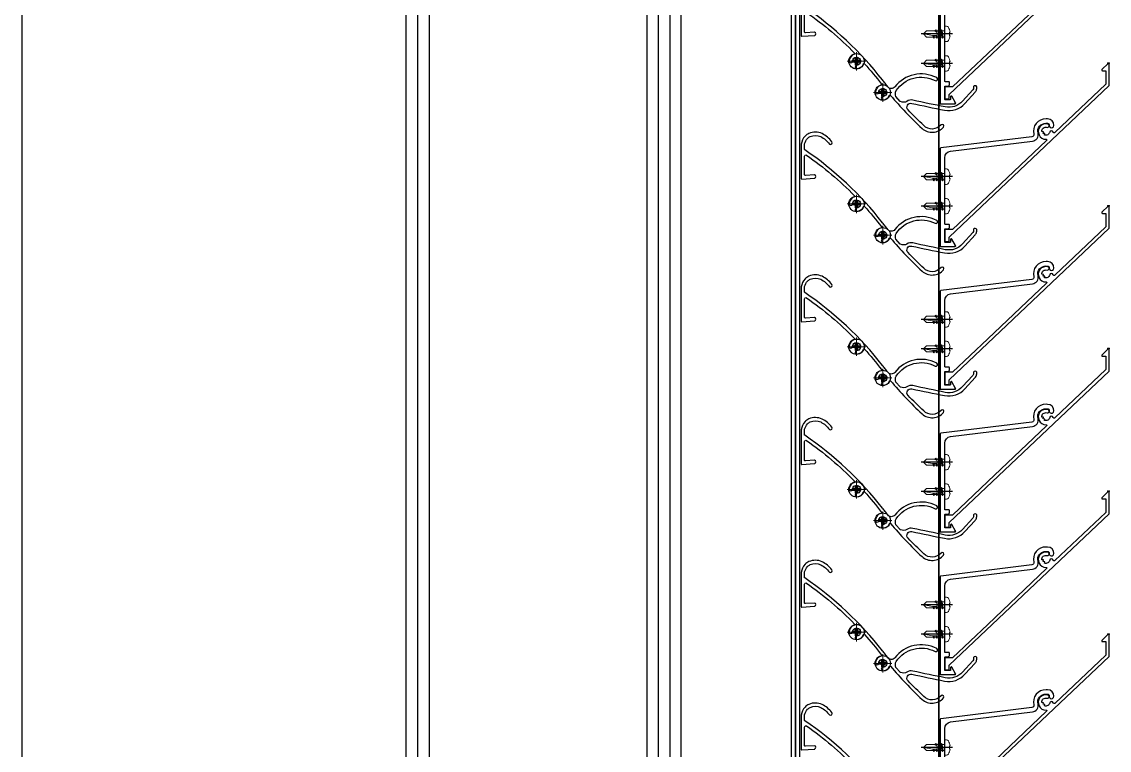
# Model space of a CAD drawing. Header units: millimetres. Extents: x 2519235 to 7246330, y 25937 to 201821.
# Drawn here: x 2752294 to 2752789, y 86224.2 to 86556 of the extents above; entities that cross this region are included whole.
import ezdxf

# ---------------------------------------------------------------- set-up
doc = ezdxf.new("R2010")
doc.units = ezdxf.units.MM
doc.linetypes.add('CENTER', pattern=[50.800000000000004, 31.75, -6.35, 6.35, -6.35])
for name, color, linetype in [('010 - ASPG_ACCESSORIES_MAIN_COLOR_1', 1, 'Continuous'), ('010 - ASPG_EXTR_DEF_SUB', 250, 'Continuous'), ('010 - ASPG_EXTR_MAIN_COLOR_2', 2, 'Continuous'), ('010 - ASPG_FRAMING_MAIN_COLOR_2', 2, 'Continuous'), ('010 - ASPG_FRAMING_SUB_COLOR_2', 2, 'Continuous'), ('010 - ASPG_FRAMING_WIPEOUT_', 250, 'Continuous'), ('_LOUVER-SB', 1, 'Continuous'), ('BOLT & SCREW', 233, 'Continuous'), ('Center Line', 1, 'CENTER'), ('Xref-PLAN-106.940$0$_Beam', 1, 'Continuous')]:
    doc.layers.add(name, color=color, linetype=linetype)
doc.layers.add('12-GRID', color=1, linetype='CENTER', lineweight=13)
doc.layers.add('SCREW', color=8, linetype='Continuous', lineweight=5)

# ---------------------------------------------------------------- blocks, each defined once
blk = doc.blocks.new('Xref-PLAN-106.940')
at = {"layer": 'Xref-PLAN-106.940$0$_Beam'}
for p, q in [((153369.1805612047, 22958.39665348398), (153369.1805612047, 16058.39665348381)), ((153669.1805612047, 22958.39665348398), (153669.1805612047, 16058.39665348381))]:
    blk.add_line(p, q, dxfattribs=at)
blk = doc.blocks.new('*U368')
for p, q in [((250, -25.00000000002183), (-5050.00000000012, -25.00000000002183)), ((-5050.00000000012, -30.07500000000437), (250, -30.07500000000437)), ((-5050.00000000012, -35.38500000000204), (250, -35.38500000000204)), ((-5050.00000000012, -134.54000000003), (250, -134.54000000003)), ((-5050.000000000076, -139.6150000000125), (250.0000000000437, -139.6150000000125)), ((-5050.000000000091, -144.9250000000102), (250.0000000000291, -144.9250000000102))]:
    blk.add_line(p, q)
blk = doc.blocks.new('W-1-PP17-ENT1_REV03_20260817-115107_UPPER_ROOF_EXPL')
blk.add_blockref('Xref-PLAN-106.940', (-135619.3374636862, -23258.3954495526))
at = {"layer": '_LOUVER-SB', "xscale": -1.000000000000002, "rotation": 90}
blk.add_blockref('*U368', (17899.84309751866, -5399.998796068743), dxfattribs=at)
blk = doc.blocks.new('PZG35-9D5')
at = {"layer": 'Center Line'}
blk.add_line((1.4210854715202e-14, 3.733653355866409), (1.4210854715202e-14, -10.53404386090006), dxfattribs=at)
at = {"layer": 'SCREW', "color": 8}
for p, q in [((-1.399999999999963, 2.842170943040401e-14), (-1.399999999999963, -1.090192378864657)), ((1.399999999999991, 0), (1.399999999999991, -0.5901923788647139)), ((-1.850000000000009, -1.399999999999977), (1.850000000000037, -0.8999999999999773)), ((-1.850000000000009, -1.399999999999977), (-1.399999999999963, -1.090192378864685)), ((-1.850000000000009, -1.399999999999977), (-1.399999999999963, -1.709807621135297)), ((-1.850000000000009, -2.699999999999989), (1.850000000000037, -2.199999999999989)), ((-1.850000000000009, -2.699999999999989), (-1.399999999999963, -2.390192378864697)), ((-1.850000000000009, -2.699999999999989), (-1.399999999999963, -3.009807621135309)), ((-1.850000000000009, -4), (-1.399999999999963, -3.690192378864708)), ((-1.850000000000009, -4), (-0.9911470940920566, -3.883938796498938)), ((-1.850000000000009, -4), (-1.399999999999963, -4.30980762113532)), ((-1.399999999999963, -1.090192378864685), (1.399999999999991, -0.5901923788646855)), ((-1.399999999999963, -1.709807621135297), (1.399999999999991, -1.209807621135297)), ((-1.399999999999963, -1.709807621135269), (-1.399999999999963, -2.390192378864697)), ((-1.399999999999963, -2.390192378864697), (1.399999999999991, -1.890192378864697)), ((-1.399999999999963, -3.009807621135309), (1.399999999999991, -2.509807621135309)), ((-1.399999999999963, -3.009807621135309), (-1.399999999999963, -3.690192378864708)), ((-1.399999999999963, -3.690192378864708), (-0.8446989986695002, -3.591031485769975)), ((-1.399999999999963, -4.30980762113532), (-1.184865735341859, -4.271390788160659)), ((-1.399999999999963, -4.309807621135349), (-1.399999999999963, -8.099999999999966)), ((0.5619885887190463, -3.339837273736322), (1.399999999999991, -3.190192378864708)), ((0.7141825614195483, -3.653488843051434), (1.850000000000037, -3.5)), ((0.7141825614195483, -3.932275020881832), (1.399999999999991, -3.80980762113532)), ((0.7141825614195483, -4.612659778611231), (1.399999999999991, -4.49019237886472)), ((0.7141825614195483, -4.953488843051389), (1.850000000000037, -4.800000000000011)), ((1.850000000000037, -0.8999999999999773), (1.399999999999991, -0.5901923788646855)), ((1.850000000000037, -0.8999999999999773), (1.399999999999991, -1.209807621135297)), ((1.399999999999991, -1.209807621135269), (1.399999999999991, -1.890192378864725)), ((1.850000000000037, -2.199999999999989), (1.399999999999991, -1.890192378864697)), ((1.850000000000037, -2.199999999999989), (1.399999999999991, -2.509807621135309)), ((1.399999999999991, -2.50980762113528), (1.399999999999991, -3.190192378864708)), ((1.850000000000037, -3.5), (1.399999999999991, -3.190192378864708)), ((1.850000000000037, -3.5), (1.399999999999991, -3.80980762113532)), ((1.399999999999991, -3.809807621135349), (1.399999999999991, -4.490192378864691)), ((1.850000000000037, -4.800000000000011), (1.399999999999991, -4.49019237886472)), ((1.850000000000037, -4.800000000000011), (1.399999999999991, -5.109807621135332)), ((1.4210854715202e-14, -9.5), (-1.399999999999963, -8.099999999999966)), ((1.4210854715202e-14, -9.5), (1.399999999999991, -8.099999999999966)), ((0.7141825614195483, -5.232275020881843), (1.399999999999991, -5.109807621135332)), ((1.399999999999991, -5.109807621135332), (1.399999999999991, -8.099999999999966))]:
    blk.add_line(p, q, dxfattribs=at)
blk.add_lwpolyline([(1.4210854715202e-14, -9.5), (0.7141825614195483, -5.232275020881843), (0.7141825614195483, -3.600899293750615, 0.4176573264866609), (0.4106596181599826, -3.300919979679151, 0.1081021898226624), (-0.8446989986694433, -3.591031485769975), (-1.399999999999991, -4.701675652739141)], format="xyb", dxfattribs=at)
blk = doc.blocks.new('*U2951')
at = {"layer": 'SCREW'}
blk.add_lwpolyline([(3.026373332565058, 1.780836269555209, 0.09905967801670053), (0.7999999999999687, 2.546427498927414), (0.7999999999999687, 2.274284095813357), (-0.800000000000054, 2.274284095813357), (-0.800000000000054, 2.546427498927414, 0.09905967801670058), (-3.026373332565143, 1.780836269555209, 0.2665876613401604), (-3.500000000000043, 0.9556546004010897), (-3.500000000000043, 0.1999999999999886, 0.4142135623730938), (-3.300000000000054, 0), (3.299999999999997, 0, 0.4142135623731049), (3.499999999999986, 0.1999999999999886), (3.499999999999957, 0.9556546004010897, 0.2665876613401604)], format="xyb", close=True, dxfattribs=at)
blk.add_blockref('PZG35-9D5', (-1.4210854715202e-14, 0), dxfattribs=at)
blk = doc.blocks.new('*U2950')
blk.add_point((0, 0))
at = {"layer": '010 - ASPG_ACCESSORIES_MAIN_COLOR_1'}
blk.add_lwpolyline([(-39.69999999902211, -0.5999999995172398, 0.4142135623731156), (-39.99999999883585, -0.8999999995638059), (-39.99999999883585, -7.366962144914214, 0.5773502691897371), (-39.65044321701862, -7.568778847059366), (-36.64260295056738, -5.832201459393036, 0.7673269879794871), (-36.78520590183325, -5.299999999645297), (-37.89999999874271, -5.299999999645297, -0.4142135623735732), (-38.19999999902211, -4.999999999656938), (-38.19999999902211, -2.799999999587089, -0.4142135623730951), (-37.99999999883585, -2.59999999951724), (-32.18326623388566, -2.59999999951724, -0.3888787318530097), (-31.98402729420923, -2.782568851142787), (-31.8474567013327, -4.343577870872468, 0.3888787318530089), (-31.34935935237445, -4.799999999528882), (-30.29999999911524, -4.799999999528882, 0.4142135623732408), (-29.99999999883585, -4.499999999540523), (-29.99999999883585, -2.899999999505599, -0.4142135623731785), (-29.69999999902211, -2.59999999951724), (0.4107479506637901, -2.59999999951724, -0.3789692262628873), (3.38851808081381, -5.235465979035143), (7.952927200356498, -42.5207682372482, 0.4465929586642906), (11.6177961837966, -45.07649022702281, -0.4898018444424612), (16.07846395508386, -48.68238816667036), (16.06490363762714, -49.36225294566866, -0.1824796859550777), (15.80227640201338, -50.01801436272836, -0.2679491924113072), (15.32539491611533, -50.16829426406803, 1.122114645179816), (15.09990952932276, -52.3421093734276, 0.4050039718497206), (18.0645059288945, -49.40213623346681), (18.07806624681689, -48.72227145435209, 0.4898054953707174), (11.15966573380865, -43.12966807454978, -0.4465970485362636), (9.938031048281118, -42.27776159492242), (4.866356541635469, -0.8481197821154633, 0.3641755342157969), (4.570876519894227, -0.5999999995172398)], format="xyb", close=True, dxfattribs=at)
at = {"layer": '010 - ASPG_EXTR_DEF_SUB'}
for p in [(-39.99999999883585, -0.4999999995172402), (43.44495566345738, -76.89999999944341), (43.44495566345738, -77.49999999954052)]:
    blk.add_point(p, dxfattribs=at)
at = {"layer": '010 - ASPG_EXTR_MAIN_COLOR_2'}
blk.add_lwpolyline([(11.37409105408005, -48.15170148877115), (11.47245816211216, -47.43577758665815), (12.17779493960552, -47.55667202338264), (12.29266474000178, -46.78670596401826, -0.5355375090189683), (14.1918134491425, -49.16870282323253, 0.9915718169393263), (15.66379558271728, -49.57599316951273, 1.157025413028558), (8.792231505503878, -48.77291728999153, -0.6885576205791355), (8.274611146422103, -48.98797988444021), (-17.14292736421339, -22.16859813180672), (-32.34153279638849, -6.131750148785431), (-32.34153279638849, -2.899999981694054, 0.4143115081626392), (-32.64163311407901, -2.59999999951724), (-37.54163311352022, -2.59999999951724, 0.4141156188887998), (-37.84153278893791, -2.899999981635847), (-37.84153278893791, -4.299999988411218, 0.4142135623731781), (-37.54153279098682, -4.599999986478724), (-35.98884801496752, -4.599999986478724, -0.205894629290155), (-35.77110154624097, -4.693635078269653), (33.22969053988345, -77.49999999954052), (43.14495566324331, -77.49999999954052, 0.6681786376628355), (43.35708769806661, -76.98786796536915), (40.5215537941549, -74.1523340573247, 0.6681786381757795), (40.00942175951786, -74.36446609156592), (40.00942175951786, -75.99999999802712), (33.87471885257401, -75.99999999802712), (11.86384030175395, -52.7751643466243, -0.5583539238224016), (12.08261241135187, -51.95244935475676, 0.7662751832817146), (12.03674733010121, -50.39291741001107, -0.4385828234445206), (10.70630855322815, -48.05207626283555)], format="xyb", close=True, dxfattribs=at)
at = {"layer": 'SCREW', "rotation": 180}
for p in [(-21.64901723782532, -2.499999999924694), (-8.237076249206439, -2.499999999924694)]:
    blk.add_blockref('*U2951', p, dxfattribs=at)
blk = doc.blocks.new('*U1454')
blk.add_wipeout([(1742.2999999996312, 4.000000002293291), (60.00000000297587, 3.9999999999995453), (60.00000000297587, 69.29999999999927), (1742.2999999996312, 69.30000000229302)]).dxf.layer = '010 - ASPG_FRAMING_WIPEOUT_'
at = {"layer": '010 - ASPG_FRAMING_MAIN_COLOR_2'}
blk.add_lwpolyline([(1712.300000000795, 69.3000000022934), (90.00000000181171, 69.3), (90.00000000181171, 6), (1712.300000000795, 6.000000002293401)], close=True, dxfattribs=at)
at = {"layer": '010 - ASPG_FRAMING_SUB_COLOR_2'}
for points in [[(1742.299999999631, 4.000000002293401), (60.00000000297587, 4), (60.00000000297587, 69.3), (1742.299999999631, 69.3000000022934)], [(60.00000000297587, 2.000000000715772), (60.00000000297587, 4), (1742.299999999631, 4.000000002293401), (1742.299999999631, 2.000000003009173)]]:
    blk.add_lwpolyline(points, close=True, dxfattribs=at)
at = {"color": 1, "xscale": -1, "rotation": 180}
for p in [(295.0000000018044, 69.3), (360.0000000018044, 69.3), (425.0000000018044, 69.3), (490.0000000018044, 69.3), (555.0000000018044, 69.3), (620.0000000018044, 69.3)]:
    blk.add_blockref('*U2950', p, dxfattribs=at)
blk = doc.blocks.new('*U2952')
at = {"layer": '12-GRID', "color": 8, "linetype": 'CENTER'}
for p, q in [((5.684341886080801e-14, -6.200000000000029), (5.684341886080801e-14, 2.200000000000029)), ((-4.199999999999973, -2), (4.200000000000085, -2))]:
    blk.add_line(p, q, dxfattribs=at)
at = {"layer": 'BOLT & SCREW'}
for p, q in [((-0.553537628269381, -1.771128018217196), (-1.767499999999847, -1.558125000000442)), ((-0.553537628269381, -2.228871981782805), (-1.767500000000483, -2.441875000000354)), ((-0.4577439635652332, -1.771128018217196), (-0.8837500000000146, -1.558125000000442)), ((-0.4577439635652332, -2.228871981782805), (-0.8837500000000146, -2.441875000000354)), ((-0.2288719817826677, -1.446462371730204), (-0.4418749999998197, -0.2325000000002947)), ((-0.2288719817826677, -1.542256036434869), (-0.4418749999998197, -1.116250000000048)), ((-0.2288719817826677, -2.457743963565131), (-0.4418749999998197, -2.883750000000271)), ((-0.2288719817821107, -2.553537628269438), (-0.4418749999998197, -3.767500000000023)), ((0.2288719817822642, -1.446462371730562), (0.4418749999996946, -0.2324999999999764)), ((0.2288719817822642, -1.542256036434869), (0.4418749999996946, -1.116250000000048)), ((0.4418749999996946, -2.883750000000271), (0.2288719817829008, -2.457743963565131)), ((0.2288719817829008, -2.553537628269438), (0.4418749999999732, -3.767500000000023)), ((0.4577439635647103, -1.771128018217196), (0.8837499999994917, -1.558125000000442)), ((0.4577439635647103, -2.228871981782805), (0.8837500000001283, -2.441874999999877)), ((0.5535376282692559, -1.771128018217196), (1.767500000000001, -1.558125000000124)), ((0.5535376282692559, -2.228871981782805), (1.767500000000001, -2.441874999999877))]:
    blk.add_line(p, q, dxfattribs=at)
for points in [[(-1.767500000000006, -1.558125000000442), (-0.8837500000001342, -1.558125000000442, 0.4142135623730394), (-0.4418749999998197, -1.116250000000048), (-0.4418749999998197, -0.2325000000002947), (0.4418749999996946, -0.2324999999999764), (0.4418749999996946, -1.116250000000048, 0.4142135623731505), (0.8837500000000089, -1.558125000000442), (1.76750000000012, -1.558125000000124), (1.76750000000012, -2.441874999999877), (0.8837500000000089, -2.441874999999877, 0.414213562373095), (0.4418749999996946, -2.883750000000271), (0.4418749999999732, -3.767500000000023), (-0.4418749999998197, -3.767500000000023), (-0.4418749999998197, -2.883750000000271, 0.4142135623730397), (-0.8837500000001342, -2.441875000000354), (-1.767500000000483, -2.441875000000354)], [(0.2288719817829008, -2.457743963565131, -0.414213562373095), (0.4577439635645909, -2.228871981782805), (0.5535376282692559, -2.228871981782805), (0.5535376282692559, -1.771128018217196), (0.4577439635645909, -1.771128018217196, -0.4142135623730951), (0.228871981782105, -1.542256036434869), (0.228871981782105, -1.446462371730562), (-0.2288719817826677, -1.446462371730204), (-0.2288719817826677, -1.542256036434869, -0.4142135623730951), (-0.4577439635649944, -1.771128018217196), (-0.553537628269381, -1.771128018217196), (-0.553537628269381, -2.228871981782805), (-0.4577439635649944, -2.228871981782805, -0.4142135623730951), (-0.2288719817826677, -2.457743963565131), (-0.2288719817822698, -2.553537628269438), (0.2288719817829008, -2.553537628269438)]]:
    blk.add_lwpolyline(points, format="xyb", close=True, dxfattribs=at)
blk.add_circle((5.684341886080801e-14, -2), 3.5, dxfattribs=at)
blk = doc.blocks.new('*U2202')
at = {"layer": '010 - ASPG_EXTR_DEF_SUB', "color": 152, "true_color": 0x2776bb}
for p in [(195, -3.75592890122789e-11), (260, -5.007905201637186e-11), (325, -6.259881502046483e-11), (390, -7.511857802455779e-11), (455, -8.763834102865076e-11)]:
    blk.add_point(p, dxfattribs=at)
at = {"layer": '010 - ASPG_EXTR_MAIN_COLOR_2', "color": 2}
for points in [[(140.561955856625, 33.06505110461555, 0.07704788012868193), (173.7415275620297, 68.43644483827345, -0.2476739044870795), (173.9891886156984, 68.56714037139724), (175.9840893819928, 68.56714037139724, -0.04413111325910057), (176.4728248161264, 68.50458020231278, -0.1258462906385483), (178.9636769010685, 67.20642238200932, -0.09885145914925667), (179.8173400671221, 66.03380806537868, -0.2058282691334744), (179.7936664214358, 61.20460651119762, -0.1151163694662807), (176.3683241284452, 57.18072180575516, 0.822373071447778), (177.4550462905318, 56.10392398634983, 0.109184526549196), (181.1486009340733, 60.55948756888799, 0.2083234795678962), (181.1894268463366, 66.64026457505358, 0.1005277992320483), (179.9723091390915, 68.31671042179048, 0.1451157280627245), (176.2923091310076, 70.06714037145545), (160.7587749278173, 70.06714037145545, 0.4336592857269459), (160.4594267569482, 69.74737493510881), (160.8413778650574, 63.96271307501999, 0.0820690263538202), (160.8636512933299, 63.86745857031607, 0.7206537881255028), (162.3290865048766, 63.97254170038329, 0.07922428198988747), (162.3377835312858, 64.06661670524451), (162.0687732263468, 68.1407864563266, -0.4336592857264138), (162.4679041211493, 68.56714037139724), (170.8611929877661, 68.56714037145545, -0.6073848710044985), (171.3521102210507, 67.62217621322313, -0.04582868044492008), (152.7838222887367, 45.76076047364447, -0.5604921351226578)], [(496.3521102210507, 67.62217621316053, -0.04582868044492008), (477.7838222887367, 45.76076047358187, -0.5604921351226578), (477.2875053561293, 45.88571992123583, 0.3178599151680848), (474.2119114198722, 48.23749049517177, 0.9532878111822051), (474.0820726789534, 46.71593409558376, -2.423003988231831), (472.2580695222132, 44.89173717537746, 0.9523147976297285), (470.7363446820527, 44.76348824836863, 0.3008214087947553), (472.8898747372441, 41.75529025433902, -0.5604921351218277), (472.9835184067488, 41.25212405496826, -0.01942473842078824), (463.6239250916988, 33.46052617047066, -0.5525007933269362), (463.1474985848181, 33.63667257977035, 0.3444609008774969), (459.9894988052547, 36.29767865987345, 0.9520149233436535), (459.8615776561201, 34.77593409558143, -2.42318646531747), (458.0375749985687, 32.95193143768087, 0.9520149233867892), (456.5158304339275, 32.82401028883727, 0.2853998218446234), (458.4930240777321, 29.88851448267782, -0.5533776808031501), (458.5629085102119, 29.3849656624658, 0.03067395406819984), (443.4630128806457, 15.05729964547176, 0.4171002255848137), (444.114368729759, 5.272964205097779, 0.9355530918984264), (445.0966641549021, 6.406584819632954, -0.4344100119147308), (444.803354519885, 14.29476617477452, -0.01499848524836865), (451.9205648060888, 21.4545541918193, -0.7383485292466446), (454.917139344383, 19.76412730306005, 0.004917316774645771), (451.8066999851726, 4.803864106331858, 0.2636109069979271), (454.8802099335007, -4.460317215096765), (459.9957336951047, -9.084236264956743, 0.1258843890439943), (461.2677612504922, -9.753782964282763, 0.04427494949630078), (462.0895440597087, -9.866966023081076, 1.107654826573523), (462.1254592109472, -8.331805701629818, -0.2155958426847688), (461.0232266592793, -7.991025416966622), (455.8860520706512, -3.347536196321343, -0.2636109069978752), (453.2782254475169, 4.512981288513075, -0.004854851929905817), (456.34138361644, 19.25507699992126, 0.2339601468136614), (455.8154424866661, 21.95487343813842, -0.2408104543272742), (455.7103134100325, 24.90310810678024, -0.1041570884704408), (455.7846048693173, 25.00194829810029), (457.99301963998, 26.93374890854433, -0.2290212912668875), (460.7006792640314, 26.88725557018155, -0.3817208427142056), (465.2736195935868, 9.069098417501337, 0.9773819303748196), (466.6203112956136, 8.407760736328456, 0.3611050424324235), (462.4081621826626, 27.50327562549468, -0.4961260631527202), (462.4429225292988, 30.68812541736374, 0.003188108562510474), (464.0558096300811, 31.90200527411038, -0.00282652430436861), (465.561955856625, 33.06505110455295, 0.07704788012868193), (498.7415275620297, 68.43644483821085, -0.2476739044870795)], [(501.2923091310076, 70.06714037139285), (485.7587749278173, 70.06714037139285, 0.4336592857269459), (485.4594267569482, 69.74737493504621), (485.8413778650574, 63.96271307495739, 0.0820690263538202), (485.8636512933299, 63.86745857025348, 0.7206537881255028), (487.3290865048766, 63.97254170032069, 0.07922428198988747), (487.3377835312858, 64.06661670518191), (487.0687732263468, 68.140786456264, -0.4336592857264138), (487.4679041211493, 68.56714037133465), (495.8611929877661, 68.56714037139285, -0.6073848710044985)]]:
    blk.add_lwpolyline(points, format="xyb", dxfattribs=at)
for points in [[(225.7587749278173, 70.06714037144293, 0.4336592857269459), (225.4594267569482, 69.74737493509629), (225.8413778650574, 63.96271307500747, 0.0820690263538202), (225.8636512933299, 63.86745857030355, 0.7206537881255028), (227.3290865048766, 63.97254170037077, 0.07922428198988747), (227.3377835312858, 64.066616705232), (227.0687732263468, 68.14078645631407, -0.4336592857264138), (227.4679041211493, 68.56714037138472), (235.8611929877661, 68.56714037144293, -0.6073848710044985), (236.3521102210507, 67.62217621321061, -0.04582868044492008), (217.7838222887367, 45.76076047363195, -0.5604921351226578), (217.2875053561293, 45.88571992128591, 0.3178599151680848), (214.2119114198722, 48.23749049522185, 0.9532878111822051), (214.0820726789534, 46.71593409563384, -2.423003988231831), (212.2580695222132, 44.89173717542754, 0.9523147976297285), (210.7363446820527, 44.76348824841871, 0.3008214087947553), (212.8898747372441, 41.7552902543891, -0.5604921351218277), (212.9835184067488, 41.25212405501834, -0.01942473842078824), (203.6239250916988, 33.46052617052074, -0.5525007933269362), (203.1474985848181, 33.63667257982043, 0.3444609008774969), (199.9894988052547, 36.29767865992353, 0.9520149233436535), (199.8615776561201, 34.77593409563151, -2.42318646531747), (198.0375749985687, 32.95193143773095, 0.9520149233867892), (196.5158304339275, 32.82401028888735, 0.2853998218446234), (198.4930240777321, 29.8885144827279, -0.5533776808031501), (198.5629085102119, 29.38496566251588, 0.03067395406819984), (183.4630128806457, 15.05729964552184, 0.4171002255848137), (184.114368729759, 5.272964205147858, 0.9355530918984264), (185.0966641549021, 6.406584819683033, -0.4344100119147308), (184.803354519885, 14.2947661748246, -0.01499848524836865), (191.9205648060888, 21.45455419186938, -0.7383485292466446), (194.917139344383, 19.76412730311013, 0.004917316774645771), (191.8066999851726, 4.803864106381937, 0.2636109069979271), (194.8802099335007, -4.460317215046686), (199.9957336951047, -9.084236264906664, 0.1258843890439943), (201.2677612504922, -9.753782964232684, 0.04427494949630078), (202.0895440597087, -9.866966023030997, 1.107654826573523), (202.1254592109472, -8.33180570157974, -0.2155958426847688), (201.0232266592793, -7.991025416916543), (195.8860520706512, -3.347536196271264, -0.2636109069978752), (193.2782254475169, 4.512981288563154, -0.004854851929905817), (196.34138361644, 19.25507699997134, 0.2339601468136614), (195.8154424866661, 21.9548734381885, -0.2408104543272742), (195.7103134100325, 24.90310810683032, -0.1041570884704408), (195.7846048693173, 25.00194829815037), (197.99301963998, 26.93374890859441, -0.2290212912668875), (200.7006792640314, 26.88725557023163, -0.3817208427142056), (205.2736195935868, 9.069098417551416, 0.9773819303748196), (206.6203112956136, 8.407760736378535, 0.3611050424324235), (202.4081621826626, 27.50327562554476, -0.4961260631527202), (202.4429225292988, 30.68812541741381, 0.003188108562510474), (204.0558096300811, 31.90200527416046, -0.00282652430436861), (205.561955856625, 33.06505110460303, 0.07704788012868193), (238.7415275620297, 68.43644483826093, -0.2476739044870795), (238.9891886156984, 68.56714037138472), (240.9840893819928, 68.56714037138472, -0.04413111325910057), (241.4728248161264, 68.50458020230026, -0.1258462906385483), (243.9636769010685, 67.2064223819968, -0.09885145914925667), (244.8173400671221, 66.03380806536616, -0.2058282691334744), (244.7936664214358, 61.2046065111851, -0.1151163694662807), (241.3683241284452, 57.18072180574264, 0.822373071447778), (242.4550462905318, 56.10392398633731, 0.109184526549196), (246.1486009340733, 60.55948756887547, 0.2083234795678962), (246.1894268463366, 66.64026457504106, 0.1005277992320483), (244.9723091390915, 68.31671042177796, 0.1451157280627245), (241.2923091310076, 70.06714037144293)], [(290.7587749278173, 70.06714037143041, 0.4336592857269459), (290.4594267569482, 69.74737493508377), (290.8413778650574, 63.96271307499495, 0.0820690263538202), (290.8636512933299, 63.86745857029103, 0.7206537881255028), (292.3290865048766, 63.97254170035825, 0.07922428198988747), (292.3377835312858, 64.06661670521947), (292.0687732263468, 68.14078645630156, -0.4336592857264138), (292.4679041211493, 68.5671403713722), (300.8611929877661, 68.56714037143041, -0.6073848710044985), (301.3521102210507, 67.62217621319809, -0.04582868044492008), (282.7838222887367, 45.76076047361943, -0.5604921351226578), (282.2875053561293, 45.88571992127339, 0.3178599151680848), (279.2119114198722, 48.23749049520933, 0.9532878111822051), (279.0820726789534, 46.71593409562132, -2.423003988231831), (277.2580695222132, 44.89173717541502, 0.9523147976297285), (275.7363446820527, 44.76348824840619, 0.3008214087947553), (277.8898747372441, 41.75529025437658, -0.5604921351218277), (277.9835184067488, 41.25212405500582, -0.01942473842078824), (268.6239250916988, 33.46052617050822, -0.5525007933269362), (268.1474985848181, 33.63667257980791, 0.3444609008774969), (264.9894988052547, 36.29767865991101, 0.9520149233436535), (264.8615776561201, 34.77593409561899, -2.42318646531747), (263.0375749985687, 32.95193143771843, 0.9520149233867892), (261.5158304339275, 32.82401028887483, 0.2853998218446234), (263.4930240777321, 29.88851448271538, -0.5533776808031501), (263.5629085102119, 29.38496566250336, 0.03067395406819984), (248.4630128806457, 15.05729964550932, 0.4171002255848137), (249.114368729759, 5.272964205135338, 0.9355530918984264), (250.0966641549021, 6.406584819670513, -0.4344100119147308), (249.803354519885, 14.29476617481208, -0.01499848524836865), (256.9205648060888, 21.45455419185686, -0.7383485292466446), (259.917139344383, 19.76412730309761, 0.004917316774645771), (256.8066999851726, 4.803864106369417, 0.2636109069979271), (259.8802099335007, -4.460317215059206), (264.9957336951047, -9.084236264919184, 0.1258843890439943), (266.2677612504922, -9.753782964245204, 0.04427494949630078), (267.0895440597087, -9.866966023043517, 1.107654826573523), (267.1254592109472, -8.331805701592259, -0.2155958426847688), (266.0232266592793, -7.991025416929062), (260.8860520706512, -3.347536196283784, -0.2636109069978752), (258.2782254475169, 4.512981288550634, -0.004854851929905817), (261.34138361644, 19.25507699995882, 0.2339601468136614), (260.8154424866661, 21.95487343817598, -0.2408104543272742), (260.7103134100325, 24.9031081068178, -0.1041570884704408), (260.7846048693173, 25.00194829813785), (262.99301963998, 26.93374890858189, -0.2290212912668875), (265.7006792640314, 26.88725557021911, -0.3817208427142056), (270.2736195935868, 9.069098417538896, 0.9773819303748196), (271.6203112956136, 8.407760736366015, 0.3611050424324235), (267.4081621826626, 27.50327562553224, -0.4961260631527202), (267.4429225292988, 30.6881254174013, 0.003188108562510474), (269.0558096300811, 31.90200527414794, -0.00282652430436861), (270.561955856625, 33.06505110459051, 0.07704788012868193), (303.7415275620297, 68.4364448382484, -0.2476739044870795), (303.9891886156984, 68.5671403713722), (305.9840893819928, 68.5671403713722, -0.04413111325910057), (306.4728248161264, 68.50458020228774, -0.1258462906385483), (308.9636769010685, 67.20642238198428, -0.09885145914925667), (309.8173400671221, 66.03380806535364, -0.2058282691334744), (309.7936664214358, 61.20460651117259, -0.1151163694662807), (306.3683241284452, 57.18072180573012, 0.822373071447778), (307.4550462905318, 56.10392398632479, 0.109184526549196), (311.1486009340733, 60.55948756886295, 0.2083234795678962), (311.1894268463366, 66.64026457502854, 0.1005277992320483), (309.9723091390915, 68.31671042176544, 0.1451157280627245), (306.2923091310076, 70.06714037143041)], [(355.7587749278173, 70.06714037141789, 0.4336592857269459), (355.4594267569482, 69.74737493507125), (355.8413778650574, 63.96271307498243, 0.0820690263538202), (355.8636512933299, 63.86745857027852, 0.7206537881255028), (357.3290865048766, 63.97254170034573, 0.07922428198988747), (357.3377835312858, 64.06661670520695), (357.0687732263468, 68.14078645628904, -0.4336592857264138), (357.4679041211493, 68.56714037135968), (365.8611929877661, 68.56714037141789, -0.6073848710044985), (366.3521102210507, 67.62217621318557, -0.04582868044492008), (347.7838222887367, 45.76076047360691, -0.5604921351226578), (347.2875053561293, 45.88571992126087, 0.3178599151680848), (344.2119114198722, 48.23749049519681, 0.9532878111822051), (344.0820726789534, 46.7159340956088, -2.423003988231831), (342.2580695222132, 44.8917371754025, 0.9523147976297285), (340.7363446820527, 44.76348824839367, 0.3008214087947553), (342.8898747372441, 41.75529025436406, -0.5604921351218277), (342.9835184067488, 41.2521240549933, -0.01942473842078824), (333.6239250916988, 33.4605261704957, -0.5525007933269362), (333.1474985848181, 33.63667257979539, 0.3444609008774969), (329.9894988052547, 36.29767865989849, 0.9520149233436535), (329.8615776561201, 34.77593409560647, -2.42318646531747), (328.0375749985687, 32.95193143770591, 0.9520149233867892), (326.5158304339275, 32.82401028886231, 0.2853998218446234), (328.4930240777321, 29.88851448270286, -0.5533776808031501), (328.5629085102119, 29.38496566249084, 0.03067395406819984), (313.4630128806457, 15.0572996454968, 0.4171002255848137), (314.114368729759, 5.272964205122818, 0.9355530918984264), (315.0966641549021, 6.406584819657994, -0.4344100119147308), (314.803354519885, 14.29476617479956, -0.01499848524836865), (321.9205648060888, 21.45455419184434, -0.7383485292466446), (324.917139344383, 19.76412730308509, 0.004917316774645771), (321.8066999851726, 4.803864106356897, 0.2636109069979271), (324.8802099335007, -4.460317215071726), (329.9957336951047, -9.084236264931704, 0.1258843890439943), (331.2677612504922, -9.753782964257724, 0.04427494949630078), (332.0895440597087, -9.866966023056037, 1.107654826573523), (332.1254592109472, -8.331805701604779, -0.2155958426847688), (331.0232266592793, -7.991025416941582), (325.8860520706512, -3.347536196296304, -0.2636109069978752), (323.2782254475169, 4.512981288538114, -0.004854851929905817), (326.34138361644, 19.2550769999463, 0.2339601468136614), (325.8154424866661, 21.95487343816346, -0.2408104543272742), (325.7103134100325, 24.90310810680528, -0.1041570884704408), (325.7846048693173, 25.00194829812533), (327.99301963998, 26.93374890856937, -0.2290212912668875), (330.7006792640314, 26.88725557020659, -0.3817208427142056), (335.2736195935868, 9.069098417526376, 0.9773819303748196), (336.6203112956136, 8.407760736353495, 0.3611050424324235), (332.4081621826626, 27.50327562551972, -0.4961260631527202), (332.4429225292988, 30.68812541738878, 0.003188108562510474), (334.0558096300811, 31.90200527413542, -0.00282652430436861), (335.561955856625, 33.06505110457799, 0.07704788012868193), (368.7415275620297, 68.43644483823589, -0.2476739044870795), (368.9891886156984, 68.56714037135968), (370.9840893819928, 68.56714037135968, -0.04413111325910057), (371.4728248161264, 68.50458020227522, -0.1258462906385483), (373.9636769010685, 67.20642238197176, -0.09885145914925667), (374.8173400671221, 66.03380806534112, -0.2058282691334744), (374.7936664214358, 61.20460651116007, -0.1151163694662807), (371.3683241284452, 57.1807218057176, 0.822373071447778), (372.4550462905318, 56.10392398631227, 0.109184526549196), (376.1486009340733, 60.55948756885043, 0.2083234795678962), (376.1894268463366, 66.64026457501602, 0.1005277992320483), (374.9723091390915, 68.31671042175292, 0.1451157280627245), (371.2923091310076, 70.06714037141789)], [(420.7587749278173, 70.06714037140537, 0.4336592857269459), (420.4594267569482, 69.74737493505873), (420.8413778650574, 63.96271307496991, 0.0820690263538202), (420.8636512933299, 63.867458570266, 0.7206537881255028), (422.3290865048766, 63.97254170033321, 0.07922428198988747), (422.3377835312858, 64.06661670519443), (422.0687732263468, 68.14078645627652, -0.4336592857264138), (422.4679041211493, 68.56714037134716), (430.8611929877661, 68.56714037140537, -0.6073848710044985), (431.3521102210507, 67.62217621317305, -0.04582868044492008), (412.7838222887367, 45.76076047359439, -0.5604921351226578), (412.2875053561293, 45.88571992124835, 0.3178599151680848), (409.2119114198722, 48.23749049518429, 0.9532878111822051), (409.0820726789534, 46.71593409559628, -2.423003988231831), (407.2580695222132, 44.89173717538998, 0.9523147976297285), (405.7363446820527, 44.76348824838115, 0.3008214087947553), (407.8898747372441, 41.75529025435154, -0.5604921351218277), (407.9835184067488, 41.25212405498078, -0.01942473842078824), (398.6239250916988, 33.46052617048318, -0.5525007933269362), (398.1474985848181, 33.63667257978287, 0.3444609008774969), (394.9894988052547, 36.29767865988597, 0.9520149233436535), (394.8615776561201, 34.77593409559395, -2.42318646531747), (393.0375749985687, 32.95193143769339, 0.9520149233867892), (391.5158304339275, 32.82401028884979, 0.2853998218446234), (393.4930240777321, 29.88851448269034, -0.5533776808031501), (393.5629085102119, 29.38496566247832, 0.03067395406819984), (378.4630128806457, 15.05729964548428, 0.4171002255848137), (379.114368729759, 5.272964205110299, 0.9355530918984264), (380.0966641549021, 6.406584819645474, -0.4344100119147308), (379.803354519885, 14.29476617478704, -0.01499848524836865), (386.9205648060888, 21.45455419183182, -0.7383485292466446), (389.917139344383, 19.76412730307257, 0.004917316774645771), (386.8066999851726, 4.803864106344378, 0.2636109069979271), (389.8802099335007, -4.460317215084245), (394.9957336951047, -9.084236264944224, 0.1258843890439943), (396.2677612504922, -9.753782964270243, 0.04427494949630078), (397.0895440597087, -9.866966023068557, 1.107654826573523), (397.1254592109472, -8.331805701617299, -0.2155958426847688), (396.0232266592793, -7.991025416954102), (390.8860520706512, -3.347536196308823, -0.2636109069978752), (388.2782254475169, 4.512981288525594, -0.004854851929905817), (391.34138361644, 19.25507699993378, 0.2339601468136614), (390.8154424866661, 21.95487343815094, -0.2408104543272742), (390.7103134100325, 24.90310810679276, -0.1041570884704408), (390.7846048693173, 25.00194829811281), (392.99301963998, 26.93374890855685, -0.2290212912668875), (395.7006792640314, 26.88725557019407, -0.3817208427142056), (400.2736195935868, 9.069098417513857, 0.9773819303748196), (401.6203112956136, 8.407760736340975, 0.3611050424324235), (397.4081621826626, 27.5032756255072, -0.4961260631527202), (397.4429225292988, 30.68812541737626, 0.003188108562510474), (399.0558096300811, 31.9020052741229, -0.00282652430436861), (400.561955856625, 33.06505110456547, 0.07704788012868193), (433.7415275620297, 68.43644483822337, -0.2476739044870795), (433.9891886156984, 68.56714037134716), (435.9840893819928, 68.56714037134716, -0.04413111325910057), (436.4728248161264, 68.5045802022627, -0.1258462906385483), (438.9636769010685, 67.20642238195924, -0.09885145914925667), (439.8173400671221, 66.0338080653286, -0.2058282691334744), (439.7936664214358, 61.20460651114755, -0.1151163694662807), (436.3683241284452, 57.18072180570508, 0.822373071447778), (437.4550462905318, 56.10392398629975, 0.109184526549196), (441.1486009340733, 60.55948756883791, 0.2083234795678962), (441.1894268463366, 66.6402645750035, 0.1005277992320483), (439.9723091390915, 68.3167104217404, 0.1451157280627245), (436.2923091310076, 70.06714037140537)]]:
    blk.add_lwpolyline(points, format="xyb", close=True, dxfattribs=at)
at = {"rotation": 179.999999999989}
for p in [(214.0868637450039, 42.88714037139171), (279.0868637450039, 42.88714037137919), (344.0868637450039, 42.88714037136667), (409.0868637450039, 42.88714037135415), (474.0868637450039, 42.88714037134163), (199.8663687226363, 30.94714037138938), (264.8663687226363, 30.94714037137686), (329.8663687226363, 30.94714037136434), (394.8663687226363, 30.94714037135182), (459.8663687226363, 30.9471403713393)]:
    blk.add_blockref('*U2952', p, dxfattribs=at)
blk = doc.blocks.new('W-1-PP17-ENT1_REV02_20260416-153151_PP17_ENT1_ASPG_MAIN_LOPL')
at = {"xscale": -1, "rotation": 270}
blk.add_blockref('*U1454', (18098, -1624.999999999069), dxfattribs=at)
at = {"color": 1, "rotation": 90}
blk.add_blockref('*U2202', (18174.6669621449, -1499.766962141526), dxfattribs=at)

msp = doc.modelspace()

# ---------------------------------------------------------------- block references
msp.add_blockref('W-1-PP17-ENT1_REV03_20260817-115107_UPPER_ROOF_EXPL', (2734544.160699638, 87563.69002869964))

# ---------------------------------------------------------------- next in the draw order: block references
msp.add_blockref('W-1-PP17-ENT1_REV02_20260416-153151_PP17_ENT1_ASPG_MAIN_LOPL', (2734544.160699638, 87563.69002869964))

doc.saveas('drawing.dxf')
